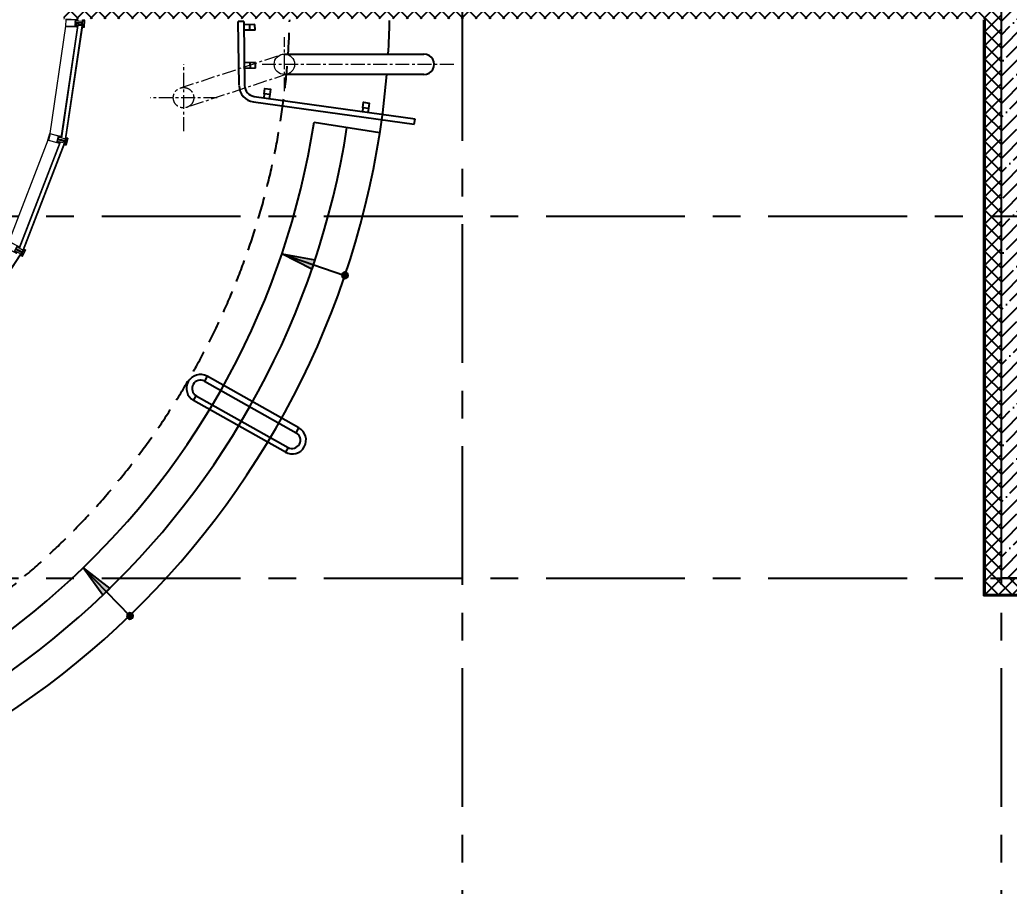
# Model space of a CAD drawing. Header units: millimetres. Extents: x -9318 to 9016603, y 0 to 838141.
# Drawn here: x 102531 to 111437, y 155088 to 162893 of the extents above; entities that cross this region are included whole.
import ezdxf
from ezdxf import colors
from ezdxf.entities.mleader import LeaderData, LeaderLine
from ezdxf.math import Vec2, Vec3

# ---------------------------------------------------------------- set-up
doc = ezdxf.new("R2010")
doc.units = ezdxf.units.MM
doc.linetypes.add('ADSK_Штриховая_ш2 п1', pattern=[3, 2, -1])
doc.linetypes.add('CENTER', pattern=[2, 1.25, -0.25, 0.25, -0.25])
doc.layers.add('АР_Лестницы ограждение', color=92, linetype='Continuous', lineweight=25)
doc.layers.add('АР_Перегородки витражные', color=152, linetype='Continuous', lineweight=13)
doc.styles.add('ISOCPEUR', font='isocpeur.ttf', dxfattribs={"width": 0.7})
pattern_1 = [(335.76716334, (-69115.3163, 318510.941), (0.651582564, 1.447617495), []), (65.76716334, (-69115.3163, 318510.941), (-1.447617495, 0.651582564), [])]

# ---------------------------------------------------------------- blocks, each defined once
blk = doc.blocks.new('_DotSmall')
at = {"color": 8, "linetype": 'ByBlock', "const_width": 0.5}
blk.add_lwpolyline([(-0.0625, 0, 1), (0.0625, 0, 1)], format="xyb", close=True, dxfattribs=at)
blk = doc.blocks.new('A$C4053ad79')
at = {"layer": 'АР_Лестницы ограждение', "color": 8, "linetype": 'Continuous', "lineweight": -3, "ltscale": 50}
for points in [[(0, -35), (0, 0)], [(50, -35), (50, 0)]]:
    blk.add_lwpolyline(points, dxfattribs=at)
blk.add_lwpolyline([(0, -35), (50, -35), (50, -85), (0, -85)], close=True, dxfattribs=at)
blk = doc.blocks.new('*U1000')
h = blk.add_hatch(color=8)
h.dxf.hatch_style = 1
edge = h.paths.add_edge_path()
edge.add_arc((0, 0), 27.6, 359.64, 719.64)
h = blk.add_hatch(color=8)
h.dxf.hatch_style = 1
h.paths.add_polyline_path([(304.6, -44.3), (304.6, 44.3), (604.6, 0)])
at = {"color": 8}
blk.add_line((604.6, 0), (0, 0), dxfattribs=at)
blk.add_lwpolyline([(304.6, 44.3), (304.6, -44.3), (604.6, 0), (304.6, 44.3)], dxfattribs=at)
blk.add_circle((0, 0), 27.6, dxfattribs=at)
blk = doc.blocks.new('*U791')
h = blk.add_hatch(color=8)
h.dxf.hatch_style = 1
edge = h.paths.add_edge_path()
edge.add_arc((0, 0), 27.6, 354.64, 714.64)
h = blk.add_hatch(color=8)
h.dxf.hatch_style = 1
h.paths.add_polyline_path([(294.8, -70.2), (302.5, 18), (597.5, -52.3)])
at = {"color": 8}
blk.add_line((597.5, -52.3), (0, 0), dxfattribs=at)
blk.add_lwpolyline([(302.5, 18), (294.8, -70.2), (597.5, -52.3), (302.5, 18)], dxfattribs=at)
blk.add_circle((0, 0), 27.6, dxfattribs=at)
blk = doc.blocks.new('стойка витр.')
h = blk.add_hatch()
h.set_pattern_fill('ANSI37', color=8, scale=0.5, angle=-69.23284)
h.set_pattern_definition(pattern_1)
edge = h.paths.add_edge_path()
edge.add_line((-22.7, 14.1), (-23, 15))
edge.add_arc((-23.4, 14.9), 0.427, 20.76054, 72.29996)
edge.add_arc((-23.2, 15.7), 0.427, 110.76398, 252.28796, ccw=False)
edge.add_line((-23.3, 16.1), (-22.3, 16.5))
edge.add_arc((-22.2, 16.3), 0.183, 20.74896, 110.78537, ccw=False)
edge.add_line((-22.1, 16.4), (-22, 16.3))
edge.add_arc((-21.9, 16.3), 0.183, 200.76661, 335.77797)
edge.add_line((-21.7, 16.3), (-21.1, 17.8))
edge.add_arc((-21.7, 18), 0.637, 344.39284, 381.72488)
edge.add_line((-21.1, 18.2), (-22.6, 22.1))
edge.add_arc((-23.2, 21.9), 0.637, 19.80945, 57.14149)
edge.add_line((-22.8, 22.4), (-24.3, 23.1))
edge.add_arc((-24.4, 23), 0.183, 65.75635, 200.76772)
edge.add_line((-24.5, 22.9), (-24.5, 22.8))
edge.add_arc((-24.7, 22.7), 0.183, -69.25104, 20.78537, ccw=False)
edge.add_line((-24.6, 22.6), (-25.6, 22.2))
edge.add_arc((-25.8, 22.6), 0.427, 149.24636, 290.77035, ccw=False)
edge.add_arc((-26.5, 23), 0.427, 329.23437, 380.77379)
edge.add_line((-26.1, 23.2), (-26.5, 24.2))
edge.add_arc((-26.7, 24.1), 0.183, 20.74896, 110.78537)
edge.add_line((-26.7, 24.3), (-33.5, 21.7))
edge.add_arc((-33.4, 21.4), 0.306, 107.61202, 200.68829)
edge.add_line((-33.7, 21.3), (-33.4, 20.7))
edge.add_arc((-33.1, 20.8), 0.304, 200.74529, 225.81236)
edge.add_line((-33.3, 20.5), (-31.8, 18.9))
edge.add_arc((-32, 18.7), 0.305, -108.86284, 45.7814, ccw=False)
edge.add_arc((-28.7, 27.8), 9.95, 231.95433, 250.04117, ccw=False)
edge.add_arc((-35.1, 19.6), 0.4, 42.30929, 119.22504)
edge.add_arc((-34.9, 19.6), 0.602, 134.39501, 228.6478)
edge.add_arc((-28.5, 27.8), 11, 232.08735, 240.88894)
edge.add_arc((-36.9, 12.9), 6.09, 40.7589, 60.61437, ccw=False)
edge.add_arc((-32.5, 16.6), 0.305, -34.89588, 41.60272, ccw=False)
edge.add_line((-32.3, 16.5), (-32.8, 15.8))
edge.add_arc((-32.5, 15.6), 0.305, 145.11007, 256.42425)
edge.add_line((-32.6, 15.3), (-31.7, 15.1))
edge.add_arc((-31.8, 14.8), 0.305, -34.88993, 76.42425, ccw=False)
edge.add_line((-31.5, 14.6), (-32.1, 13.9))
edge.add_arc((-31.8, 13.7), 0.305, 145.11007, 256.42425)
edge.add_line((-31.9, 13.4), (-31, 13.2))
edge.add_arc((-31.1, 12.9), 0.305, -24.22466, 76.42043, ccw=False)
edge.add_line((-30.8, 12.8), (-31.6, 11.1))
edge.add_arc((-31.3, 11), 0.305, 155.77106, 290.74029)
edge.add_line((-31.2, 10.7), (-22.8, 13.9))
edge.add_arc((-22.9, 14.1), 0.183, 290.74896, 380.74896)
edge = h.paths.add_edge_path(flags=16)
edge.add_line((-23.1, 21), (-22.2, 18.6))
edge.add_arc((-22.7, 18.4), 0.541, -69.23284, 20.76716, ccw=False)
edge.add_line((-22.5, 17.9), (-23.4, 17.6))
edge.add_arc((-23.6, 18.1), 0.541, 200.76716, 290.76716, ccw=False)
edge.add_line((-24.1, 17.9), (-25, 20.3))
edge.add_arc((-24.5, 20.5), 0.541, 110.76716, 200.76716, ccw=False)
edge.add_line((-24.7, 21), (-23.8, 21.4))
edge.add_arc((-23.6, 20.8), 0.541, 20.76716, 110.76716, ccw=False)
edge = h.paths.add_edge_path(flags=16)
edge.add_line((-26.9, 20.3), (-25.5, 16.7))
edge.add_arc((-26, 16.5), 0.541, -69.23284, 20.76716, ccw=False)
edge.add_line((-25.8, 16), (-28.2, 15.1))
edge.add_arc((-28.4, 15.6), 0.541, 200.76716, 290.76716, ccw=False)
edge.add_line((-28.9, 15.4), (-30.3, 19))
edge.add_arc((-29.8, 19.2), 0.541, 110.76716, 200.76716, ccw=False)
edge.add_line((-30, 19.7), (-27.5, 20.6))
edge.add_arc((-27.4, 20.1), 0.541, 20.76716, 110.76716, ccw=False)
h = blk.add_hatch()
h.set_pattern_fill('ANSI37', color=8, scale=0.5, angle=-69.23284)
h.set_pattern_definition([(335.76716334, (-69115.9168, 318510.7132), (0.651582564, 1.447617495), []), (65.76716334, (-69115.9168, 318510.7132), (-1.447617495, 0.651582564), [])])
edge = h.paths.add_edge_path()
edge.add_arc((-61.4, -46.2), 0.549, 155.76571, 200.76716)
edge.add_line((-61.9, -46), (-61.2, -44.4))
edge.add_arc((-61, -44.5), 0.183, 20.76716, 155.76571)
edge.add_line((-60.9, -44.4), (-60.8, -44.6))
edge.add_arc((-60.6, -44.6), 0.183, 200.76716, 290.76716)
edge.add_line((-60.6, -44.7), (-59.4, -44.3))
edge.add_arc((-59.6, -43.9), 0.427, -69.23284, 72.29364)
edge.add_arc((-59.3, -43.1), 0.427, 200.76716, 252.29364)
edge.add_line((-59.7, -43.2), (-63, -34.5))
edge.add_arc((-62.7, -34.4), 0.305, 110.76716, 200.76716)
edge.add_line((-62.8, -34.1), (-60.6, -33.3))
edge.add_arc((-60.4, -33.6), 0.304, 76.40287, 110.76716)
edge.add_line((-60.4, -33.3), (-60.1, -33.6))
edge.add_arc((-108.2, -55.9), 53, 16.7114, 24.82293)
edge.add_line((-57.4, -40.6), (-57.9, -41.3))
edge.add_arc((-57.7, -41.5), 0.305, 145.11089, 256.42344)
edge.add_line((-57.7, -41.8), (-56.9, -42))
edge.add_arc((-57, -42.3), 0.305, -34.88911, 76.42344)
edge.add_line((-56.7, -42.5), (-57.2, -43.3))
edge.add_arc((-56.9, -43.5), 0.305, 145.11089, 256.42344)
edge.add_line((-57, -43.8), (-56.1, -44))
edge.add_arc((-56.2, -44.3), 0.305, -34.88911, 76.42344)
edge.add_line((-56, -44.4), (-56.5, -45.1))
edge.add_arc((-56.2, -45.3), 0.305, 145.11089, 256.42344)
edge.add_line((-56.3, -45.6), (-55.4, -45.8))
edge.add_arc((-55.5, -46.1), 0.305, -34.88911, 76.42344)
edge.add_line((-55.3, -46.3), (-55.8, -47))
edge.add_arc((-55.5, -47.2), 0.305, 145.11089, 256.42344)
edge.add_line((-55.6, -47.5), (-54.7, -47.8))
edge.add_arc((-54.8, -48.1), 0.305, -34.88911, 76.42344)
edge.add_line((-54.5, -48.3), (-55, -49))
edge.add_arc((-54.8, -49.1), 0.305, 145.11089, 256.42344)
edge.add_line((-54.8, -49.4), (-54, -49.6))
edge.add_arc((-54.1, -49.9), 0.305, -34.88911, 76.42344)
edge.add_line((-53.8, -50.1), (-54.3, -50.8))
edge.add_arc((-54.1, -51), 0.305, 145.11089, 256.42344)
edge.add_line((-54.1, -51.3), (-53.3, -51.5))
edge.add_arc((-53.4, -51.8), 0.305, -43.67509, 76.4279)
edge.add_line((-53.1, -52), (-53.8, -52.6))
edge.add_arc((-53.6, -52.8), 0.305, 136.32859, 262.74713)
edge.add_arc((-54.6, -61.1), 7.99, 59.58604, 82.74713)
edge.add_arc((-50.7, -54.4), 0.305, 253.29101, 419.58604)
edge.add_arc((-52.6, -60.5), 6.03, 73.29101, 110.76716)
edge.add_line((-54.7, -54.9), (-54.8, -54.9))
edge.add_arc((-55, -54.5), 0.427, 200.76716, 290.76716)
edge.add_line((-55.4, -54.7), (-56.7, -51.1))
edge.add_arc((-56.3, -51), 0.427, 149.23664, 200.76716)
edge.add_arc((-57, -50.5), 0.427, -30.76336, 40.0143)
edge.add_arc((-57, -50.5), 0.427, 40.00046, 110.76716)
edge.add_line((-57.2, -50.1), (-58.3, -50.6))
edge.add_arc((-58.3, -50.7), 0.183, 110.76716, 200.76716)
edge.add_line((-58.4, -50.8), (-58.4, -51))
edge.add_arc((-58.5, -51.1), 0.183, 245.76862, 380.76716)
edge.add_line((-58.6, -51.3), (-60.2, -50.6))
edge.add_arc((-60, -50.1), 0.549, 200.76716, 245.76862)
edge.add_line((-60.5, -50.3), (-61.9, -46.4))
edge = h.paths.add_edge_path(flags=16)
edge.add_arc((-59.4, -49), 0.541, 200.76716, 290.76716)
edge.add_line((-60.8, -46.8), (-59.9, -49.2))
edge.add_arc((-60.3, -46.6), 0.541, 110.76716, 200.76716)
edge.add_line((-59.3, -45.7), (-60.5, -46.1))
edge.add_arc((-59.1, -46.2), 0.541, 20.76716, 110.76716)
edge.add_line((-57.7, -48.4), (-58.6, -46))
edge.add_arc((-58.2, -48.6), 0.541, -69.23284, 20.76716)
edge.add_line((-59.2, -49.5), (-58, -49.1))
h = blk.add_hatch()
h.set_pattern_fill('ANSI37', color=8, scale=0.5, angle=-69.23284)
h.set_pattern_definition(pattern_1)
edge = h.paths.add_edge_path()
edge.add_line((-7.6, -25.6), (-7.3, -26.5))
edge.add_arc((-7.7, -26.7), 0.427, -30.76563, 20.77379, ccw=False)
edge.add_arc((-6.9, -27.1), 0.427, 149.24636, 290.77035)
edge.add_line((-6.8, -27.5), (-5.8, -27.1))
edge.add_arc((-5.8, -27), 0.183, 290.74896, 380.78537)
edge.add_line((-5.7, -26.9), (-5.7, -26.8))
edge.add_arc((-5.5, -26.7), 0.183, 65.75635, 200.76772, ccw=False)
edge.add_line((-5.5, -26.5), (-4, -27.3))
edge.add_arc((-4.3, -27.8), 0.637, 19.80945, 57.14149, ccw=False)
edge.add_line((-3.7, -27.6), (-2.3, -31.5))
edge.add_arc((-2.9, -31.7), 0.637, -15.60716, 21.72488, ccw=False)
edge.add_line((-2.2, -31.9), (-2.8, -33.4))
edge.add_arc((-3, -33.4), 0.183, 200.76661, 335.77797, ccw=False)
edge.add_line((-3.2, -33.4), (-3.2, -33.3))
edge.add_arc((-3.4, -33.4), 0.183, 20.74896, 110.78537)
edge.add_line((-3.5, -33.2), (-4.5, -33.6))
edge.add_arc((-4.3, -34), 0.427, 110.76398, 252.28796)
edge.add_arc((-4.6, -34.8), 0.427, 20.76054, 72.29996, ccw=False)
edge.add_line((-4.2, -34.6), (-3.8, -35.7))
edge.add_arc((-4, -35.7), 0.183, -69.25104, 20.78537, ccw=False)
edge.add_line((-3.9, -35.9), (-10.6, -38.5))
edge.add_arc((-10.8, -38.2), 0.306, 200.84604, 293.92231, ccw=False)
edge.add_line((-11, -38.3), (-11.3, -37.6))
edge.add_arc((-11, -37.5), 0.304, 175.72197, 200.78904, ccw=False)
edge.add_line((-11.3, -37.5), (-11.3, -35.2))
edge.add_arc((-11.6, -35.2), 0.305, 355.75293, 510.39717)
edge.add_arc((-3.1, -39.8), 9.95, 151.49316, 169.57999)
edge.add_arc((-13.3, -38), 0.4, 282.30929, 359.22504, ccw=False)
edge.add_arc((-13.2, -37.8), 0.602, 172.88652, 267.13932, ccw=False)
edge.add_arc((-2.9, -39.7), 11, 160.64539, 169.44698, ccw=False)
edge.add_arc((-19.1, -34.1), 6.09, 340.91996, 360.77542)
edge.add_arc((-13.3, -34), 0.305, 359.93161, 436.4302)
edge.add_line((-13.2, -33.7), (-14.1, -33.5))
edge.add_arc((-14, -33.2), 0.305, 145.11007, 256.42425, ccw=False)
edge.add_line((-14.3, -33), (-13.7, -32.3))
edge.add_arc((-14, -32.2), 0.305, 325.11007, 436.42425)
edge.add_line((-13.9, -31.9), (-14.8, -31.7))
edge.add_arc((-14.7, -31.4), 0.305, 145.11007, 256.42425, ccw=False)
edge.add_line((-15, -31.2), (-14.4, -30.5))
edge.add_arc((-14.7, -30.3), 0.305, 325.11389, 425.75899)
edge.add_line((-14.6, -30), (-16.3, -29.3))
edge.add_arc((-16.2, -29), 0.305, 110.79404, 245.76326, ccw=False)
edge.add_line((-16.3, -28.7), (-7.9, -25.5))
edge.add_arc((-7.8, -25.7), 0.183, 20.78537, 110.78537, ccw=False)
edge = h.paths.add_edge_path(flags=16)
edge.add_line((-3.3, -31.1), (-4.3, -28.7))
edge.add_arc((-4.8, -28.9), 0.541, 20.76716, 110.76716)
edge.add_line((-5, -28.3), (-5.9, -28.7))
edge.add_arc((-5.7, -29.2), 0.541, 110.76716, 200.76716)
edge.add_line((-6.2, -29.4), (-5.3, -31.8))
edge.add_arc((-4.8, -31.6), 0.541, 200.76716, 290.76716)
edge.add_line((-4.6, -32.1), (-3.7, -31.8))
edge.add_arc((-3.9, -31.3), 0.541, 290.76716, 380.76716)
edge = h.paths.add_edge_path(flags=16)
edge.add_line((-6.7, -33), (-8, -29.4))
edge.add_arc((-8.5, -29.6), 0.541, 20.76716, 110.76716)
edge.add_line((-8.7, -29.1), (-11.1, -30))
edge.add_arc((-10.9, -30.5), 0.541, 110.76716, 200.76716)
edge.add_line((-11.4, -30.7), (-10.1, -34.3))
edge.add_arc((-9.6, -34.1), 0.541, 200.76716, 290.76716)
edge.add_line((-9.4, -34.6), (-7, -33.7))
edge.add_arc((-7.2, -33.2), 0.541, 290.76716, 380.76716)
at = {"color": 8, "lineweight": 0, "ltscale": 100, "transparency": 33554687}
for points in [[(-68.6, -58.5), (-90.2, -1.6), (-90, -1.3), (-89, -0.9), (-88.6, -1), (-87.7, -3.3), (-87.4, -3.4), (-86.7, -3.2), (-86.4, -2.8), (-87.3, -0.5), (-87.2, -0.2), (-82, 1.7), (-80.5, 1.3), (-79.7, 1.5), (-77.3, 4.2), (-77.8, 4.8), (-90.5, 0), (-91.4, -2), (-69.8, -59.1), (-67.8, -59.9), (-55.1, -55.1), (-55.2, -54.3), (-58.7, -53.8), (-59.5, -54.2), (-60.2, -55.7), (-65.4, -57.6), (-65.7, -57.4), (-66.6, -55.1), (-67, -55), (-67.7, -55.3), (-67.9, -55.6), (-67, -57.9), (-67.2, -58.3), (-68.2, -58.7)], [(65.9, 59.3), (-26.6, 24.2), (-25.9, 22.2), (-25.3, 22), (-24.8, 22.1), (-25.2, 23.2), (-20.5, 24.9), (-19.2, 21.4), (-18.8, 21.3), (-19, 20.8), (-17.7, 17.4), (-22.4, 15.6), (-22.7, 16.5), (-23.2, 16.4), (-23.4, 15.7), (-22.8, 13.9), (-17.2, 16), (-16.2, 17), (-15.5, 19.8), (-15.4, 20.1), (-17, 24.3), (-17.4, 24.6), (-17.5, 25.4), (-13.7, 26.9), (-12.5, 26.3), (-4.3, 4.8), (-4.9, 3.6), (-32.7, -7), (-32.8, -7.4), (-32.4, -8.4), (-31.1, -9.1), (-30.3, -8.8), (-29.8, -9.1), (-28.6, -8.7), (-28.6, -8.2), (-28.2, -8.5), (-27, -8.1), (-26.9, -7.5), (-26.5, -7.9), (-25.3, -7.5), (-25.3, -6.9), (-24.8, -7.2), (-23.6, -6.8), (-23.6, -6.3), (-23.1, -6.6), (-21.9, -6.2), (-21.9, -5.6), (-21.5, -6), (-20.3, -5.6), (-20.2, -5), (-19.8, -5.3), (-18.6, -4.9), (-18.4, -4.3), (-18, -4.7), (-17.4, -4.4), (-15.1, -4.8), (-14.5, -6.4), (-15.8, -7.9), (-15.9, -8.7), (-16.3, -8.3), (-17.4, -8.8), (-17.6, -9.3), (-18, -9), (-19.1, -9.4), (-19.3, -10), (-19.7, -9.6), (-20.8, -10.1), (-20.9, -10.6), (-21.4, -10.3), (-22.5, -10.7), (-22.6, -11.2), (-23, -10.9), (-24.3, -11.3), (-24.3, -11.9), (-24.7, -11.5), (-25.8, -12), (-26, -12.5), (-26.4, -12.2), (-27.6, -12.6), (-27.6, -13.1), (-28.1, -12.8), (-29.3, -13.3), (-29.3, -13.8), (-29.9, -15.1), (-29.5, -16.2), (-29.1, -16.3), (-1.3, -5.8), (-0.1, -6.4), (8.1, -27.9), (7.6, -29.2), (3.8, -30.6), (3.2, -29.8), (3.4, -29.5), (1.7, -25.2), (1.6, -25.1), (-0.9, -23.4), (-2.3, -23.3), (-7.8, -25.4), (-7.2, -27.2), (-6.5, -27.6), (-6, -27.4), (-6.4, -26.4), (-1.7, -24.6), (-0.4, -28.2), (0, -28.3), (-0.2, -28.7), (1.1, -32.2), (-3.6, -33.9), (-3.9, -33), (-4.4, -33.2), (-4.6, -33.8), (-4, -35.7), (88.6, -0.5), (89.2, 0.7), (67.2, 58.7)], [(63.8, 56.3), (85.1, 0.2), (10.6, -28), (-10.6, 28)]]:
    blk.add_lwpolyline(points, close=True, dxfattribs=at)
for points in [[(-73.6, -6.3), (-74.2, -6), (-74.8, -6.2), (-74.4, -7.2), (-76.6, -8, -0.414362), (-77, -7.8), (-79.3, -1.5, -0.414326), (-78.7, -0.2), (-77.3, 0.4), (-76.9, -0.7), (-76.3, -0.4), (-76.1, 0.3), (-77.3, 3.5, 0.551224), (-77.8, 3.6), (-79.9, 1.3, -0.267349), (-80.9, 1.1), (-82.1, 1.4, 0.249629), (-82.6, 1.3), (-86.2, -1.9, 0.827043), (-85.6, -2.8), (-82.1, -1.5, -0.414326), (-80.8, -2.1), (-78.1, -9.1, 0.414326), (-76.8, -9.7), (-75.7, -9.2, -0.082799), (-71.8, -16.3), (-68.3, -25.6), (-67.9, -25.7), (-68.1, -26.1), (-64.6, -35.3, -0.082799), (-62.8, -43.1), (-63.9, -43.6, 0.414326), (-64.5, -44.9), (-61.9, -51.9, -0.414326), (-62.5, -53.2), (-66, -54.5, 0.827043), (-65.8, -55.6), (-61, -55.6, 0.249629), (-60.6, -55.4), (-59.9, -54.3, -0.267349), (-59, -53.9), (-55.9, -54.2, 0.551224), (-55.6, -53.7), (-56.8, -50.5), (-57.5, -50.1), (-58, -50.4), (-57.6, -51.4), (-59.1, -52, -0.414326), (-60.5, -51.4), (-62.8, -45.1, -0.414362), (-62.7, -44.7), (-60.5, -43.9), (-60.1, -44.8), (-59.6, -44.6), (-59.3, -43.9)], [(-74.1, 3.3, 0.57795), (-74.3, 3.8), (-75.2, 3.8, -0.615334), (-75.4, 4.3, 0.101403), (-73.8, 7.1, 0.887085), (-74.4, 7.4, -0.164997), (-77.4, 4.9), (-77.5, 4.9, 0.414304), (-77.7, 4.3), (-76.4, 0.8, 0.228696), (-76.1, 0.5, -0.319049), (-75.8, 0.1, -0.319002), (-76.1, -0.3), (-77.2, -0.7, -0.4144), (-77.5, -0.6), (-77.6, -0.4, 0.668339), (-77.9, -0.4), (-78.6, -1.9, 0.198883), (-78.6, -2.4), (-77.2, -6.2, 0.198883), (-76.9, -6.5), (-75.3, -7.3, 0.668339), (-75.1, -7), (-75.1, -6.8, -0.4144), (-75, -6.6), (-73.9, -6.1, -0.710202), (-73.4, -6.7, 0.228696), (-73.4, -7.1), (-70.1, -15.8, 0.414362), (-69.7, -16), (-67.4, -15.1, 0.151171), (-67.3, -15), (-67.3, -14.6, 0.035408), (-69.9, -7.6), (-70.8, -7.4, -0.527868), (-71, -6.9), (-70.5, -6.2, 0.527868), (-70.6, -5.7), (-71.5, -5.4, -0.527868), (-71.7, -4.9), (-71.2, -4.2, 0.527868), (-71.4, -3.7), (-72.3, -3.5, -0.527868), (-72.4, -3.1), (-71.9, -2.4, 0.527868), (-72.1, -1.9), (-73, -1.7, -0.527868), (-73.1, -1.2), (-72.7, -0.4, 0.527868), (-72.8, 0.1), (-73.7, 0.3, -0.527868), (-73.9, 0.8), (-73.4, 1.5, 0.527868), (-73.5, 1.9), (-74.4, 2.1, -0.527868), (-74.6, 2.6)], [(-22.7, 14.1), (-23, 15, 0.228752), (-23.3, 15.3, -0.710164), (-23.3, 16.1), (-22.3, 16.5, -0.4144), (-22.1, 16.4), (-22, 16.3, 0.66825), (-21.7, 16.3), (-21.1, 17.8, 0.164348), (-21.1, 18.2), (-22.6, 22.1, 0.164348), (-22.8, 22.4), (-24.3, 23.1, 0.66825), (-24.5, 22.9), (-24.5, 22.8, -0.4144), (-24.6, 22.6), (-25.6, 22.2, -0.710164), (-26.1, 22.8, 0.228752), (-26.1, 23.2), (-26.5, 24.2, 0.4144), (-26.7, 24.3), (-33.5, 21.7, 0.430028), (-33.7, 21.3), (-33.4, 20.7, 0.109814), (-33.3, 20.5), (-31.8, 18.9, -0.800036), (-32.1, 18.4, -0.079083), (-34.8, 19.9, 0.348803), (-35.3, 20, 0.436125), (-35.3, 19.1, 0.038423), (-33.9, 18.2, -0.086853), (-32.3, 16.9, -0.346763), (-32.3, 16.5), (-32.8, 15.8, 0.527877), (-32.6, 15.3), (-31.7, 15.1, -0.527877), (-31.5, 14.6), (-32.1, 13.9, 0.527877), (-31.9, 13.4), (-31, 13.2, -0.469739), (-30.8, 12.8), (-31.6, 11.1, 0.667984), (-31.2, 10.7), (-22.8, 13.9, 0.414214)], [(-32.4, -8.4), (-32.8, -7.4, 0.523933), (-33.2, -7.2), (-64.2, -18.9, 0.414326), (-64.5, -19.6), (-64.1, -20.9, 0.410627), (-63.4, -21.2), (-62.7, -21, 0.492552), (-62.6, -20.7), (-62.8, -20.2, -0.441111), (-62.6, -19.9), (-60.8, -19.3, -0.208057), (-59.9, -19.4, -0.000016), (-56.9, -20.8, -0.439819), (-56.4, -22.2, -0.000016), (-57.7, -25.2, -0.208057), (-58.3, -25.9), (-60.1, -26.6, -0.441111), (-60.4, -26.5), (-60.6, -26, 0.492552), (-60.9, -25.9), (-61.5, -26.1, 0.410627), (-61.8, -26.8), (-61.3, -28.1, 0.414326), (-60.6, -28.4), (-29.6, -16.6, 0.523933), (-29.5, -16.2), (-29.8, -15.2)], [(-53.3, -51.5, -0.57795), (-53.1, -52), (-53.8, -52.6, 0.615334), (-53.6, -53.1, -0.101403), (-50.6, -54.2, -0.887085), (-50.8, -54.7, 0.164997), (-54.7, -54.9), (-54.8, -54.9, -0.414304), (-55.4, -54.7), (-56.7, -51.1, -0.228696), (-56.7, -50.8, 0.319049), (-56.7, -50.3, 0.319002), (-57.2, -50.1), (-58.3, -50.6, 0.4144), (-58.4, -50.8), (-58.4, -51, -0.668339), (-58.6, -51.3), (-60.2, -50.6, -0.198883), (-60.5, -50.3), (-61.9, -46.4, -0.198883), (-61.9, -46), (-61.2, -44.4, -0.668339), (-60.9, -44.4), (-60.8, -44.6, 0.4144), (-60.6, -44.7), (-59.4, -44.3, 0.710202), (-59.4, -43.5, -0.228696), (-59.7, -43.2), (-63, -34.5, -0.414362), (-62.8, -34.1), (-60.6, -33.3, -0.151171), (-60.4, -33.3), (-60.1, -33.6, -0.035408), (-57.4, -40.6), (-57.9, -41.3, 0.527868), (-57.7, -41.8), (-56.9, -42, -0.527868), (-56.7, -42.5), (-57.2, -43.3, 0.527868), (-57, -43.8), (-56.1, -44, -0.527868), (-56, -44.4), (-56.5, -45.1, 0.527868), (-56.3, -45.6), (-55.4, -45.8, -0.527868), (-55.3, -46.3), (-55.8, -47, 0.527868), (-55.6, -47.5), (-54.7, -47.8, -0.527868), (-54.5, -48.3), (-55, -49, 0.527868), (-54.8, -49.4), (-54, -49.6, -0.527868), (-53.8, -50.1), (-54.3, -50.8, 0.527868), (-54.1, -51.3)], [(-7.6, -25.6), (-7.3, -26.5, -0.228752), (-7.3, -26.9, 0.710164), (-6.8, -27.5), (-5.8, -27.1, 0.4144), (-5.7, -26.9), (-5.7, -26.8, -0.66825), (-5.5, -26.5), (-4, -27.3, -0.164348), (-3.7, -27.6), (-2.3, -31.5, -0.164348), (-2.2, -31.9), (-2.8, -33.4, -0.66825), (-3.2, -33.4), (-3.2, -33.3, 0.4144), (-3.5, -33.2), (-4.5, -33.6, 0.710164), (-4.5, -34.4, -0.228752), (-4.2, -34.6), (-3.8, -35.7, -0.4144), (-3.9, -35.9), (-10.6, -38.5, -0.430028), (-11, -38.3), (-11.3, -37.6, -0.109814), (-11.3, -37.5), (-11.3, -35.2, 0.800036), (-11.8, -35.1, 0.079083), (-12.9, -38, -0.348803), (-13.2, -38.4, -0.436125), (-13.8, -37.7, -0.038423), (-13.3, -36.1, 0.086853), (-13, -34, 0.346763), (-13.2, -33.7), (-14.1, -33.5, -0.527877), (-14.3, -33), (-13.7, -32.3, 0.527877), (-13.9, -31.9), (-14.8, -31.7, -0.527877), (-15, -31.2), (-14.4, -30.5, 0.469739), (-14.6, -30), (-16.3, -29.3, -0.667984), (-16.3, -28.7), (-7.9, -25.5, -0.414214)]]:
    blk.add_lwpolyline(points, format="xyb", close=True, dxfattribs=at)
for points in [[(-72, 0.1), (-72.9, -0.3)], [(-69.8, -5.6), (-69.2, -5.9), (-30.9, 8.6), (-30.6, 9.2), (-31.2, 10.7)], [(-26.7, 24.3), (-26.7, 24.3)], [(-22.8, 13.9), (-22.8, 13.9)], [(-56.1, -42), (-55.8, -41.4), (-17.5, -26.8), (-16.8, -27.1), (-16.3, -28.6)]]:
    blk.add_lwpolyline(points, dxfattribs=at)
at = {"color": 8}
blk.add_lwpolyline([(-72.9, -0.3), (-54.8, -48), (-53.9, -47.7), (-72, 0.1)], close=True, dxfattribs=at)
for points in [[(-26.9, 20.3), (-25.5, 16.7, -0.414214), (-25.8, 16), (-28.2, 15.1, -0.414214), (-28.9, 15.4), (-30.3, 19, -0.414214), (-30, 19.7), (-27.5, 20.6, -0.414214)], [(-23.1, 21), (-22.2, 18.6, -0.414214), (-22.5, 17.9), (-23.4, 17.6, -0.414214), (-24.1, 17.9), (-25, 20.3, -0.414214), (-24.7, 21), (-23.8, 21.4, -0.414214)], [(-75.3, -1.9), (-74.4, -4.3, -0.414214), (-74.7, -5), (-75.9, -5.4, -0.414214), (-76.6, -5.1), (-77.5, -2.7, -0.414214), (-77.2, -2), (-76, -1.6, -0.414214)], [(-57.7, -48.4), (-58.6, -46, 0.414214), (-59.3, -45.7), (-60.5, -46.1, 0.414214), (-60.8, -46.8), (-59.9, -49.2, 0.414214), (-59.2, -49.5), (-58, -49.1, 0.414214)], [(-6.7, -33), (-8, -29.4, 0.414214), (-8.7, -29.1), (-11.1, -30, 0.414214), (-11.4, -30.7), (-10.1, -34.3, 0.414214), (-9.4, -34.6), (-7, -33.7, 0.414214)], [(-3.3, -31.1), (-4.3, -28.7, 0.414214), (-5, -28.3), (-5.9, -28.7, 0.414214), (-6.2, -29.4), (-5.3, -31.8, 0.414214), (-4.6, -32.1), (-3.7, -31.8, 0.414214)]]:
    blk.add_lwpolyline(points, format="xyb", close=True, dxfattribs=at)
at = {"color": 8, "lineweight": 0, "ltscale": 100, "transparency": 33554687}
blk.add_arc((-33.4, 21.4), 0.305, 110.75619, 200.77789, dxfattribs=at)
blk = doc.blocks.new('A$C65590e4a')
at = {"layer": 'АР_Перегородки витражные', "color": 8}
for p, q in [((4765.4, -218.5), (4622.8, -1185.2)), ((4725.8, -1224.6), (4875.3, -211.2)), ((4730.7, -1225.9), (4880.3, -211.4)), ((4911.7, -212.8), (4761.6, -1233.9)), ((4916.7, -213.3), (4766.3, -1236.4)), ((4607.2, -1245.6), (4255.4, -2157.9)), ((4347.4, -2218.6), (4716.5, -1261.3)), ((4351.9, -2220.9), (4721.4, -1262.6)), ((4751.7, -1270.5), (4380.4, -2235.4)), ((4757.8, -1268.5), (4384.4, -2238.8)), ((3796.1, -3125.8), (4363.3, -2269.2)), ((3800.4, -3128.4), (4367.4, -2272))]:
    blk.add_line(p, q, dxfattribs=at)
at = {"layer": 'АР_Перегородки витражные', "color": 8, "ltscale": 100}
for p, q in [((4767.1, -1225.1), (4784, -1229.5)), ((4387.7, -2228), (4403.3, -2236))]:
    blk.add_line(p, q, dxfattribs=at)
at = {"layer": 'АР_Перегородки витражные', "color": 8, "rotation": 156.8048602621253}
blk.add_blockref('стойка витр.', (4850.3, -191), dxfattribs=at)
at = {"layer": 'АР_Перегородки витражные', "color": 8, "xscale": -1}
for p, rotation in [((4695.9, -1236.5), 6.279439643201332), ((4315.7, -2223.8), 353.7794396432013)]:
    blk.add_blockref('стойка витр.', p, dxfattribs=dict(at, rotation=rotation))

msp = doc.modelspace()

# ---------------------------------------------------------------- hatches: boundary and pattern name
at = {"ltscale": 100}
h = msp.add_hatch(dxfattribs=at)
h.set_pattern_fill('ANSI37', color=256, scale=700)
h.set_pattern_definition([(45, (111217.1, 157712.96), (-61.87184, 61.87184), []), (135, (111217.1, 157712.96), (-61.87184, -61.87184), [])])
h.paths.add_polyline_path([(119247.1, 155104.29), (119097.1, 155104.29), (119097.1, 153572.96), (119247.1, 153572.96)], flags=17)
h.paths.add_polyline_path([(118822.1, 179242.96), (118822.1, 179092.96), (125997.1, 179092.96), (125997.1, 174352.96), (126147.1, 174352.96), (126147.1, 179242.96)])
h.paths.add_polyline_path([(117187.1, 179242.96), (117187.1, 179092.96), (117722.01, 179092.96), (117722.01, 179242.96)])
h.paths.add_polyline_path([(111817.1, 183057.96), (111817.1, 183207.96), (110047.1, 183207.96), (110047.1, 183057.96)])
h.paths.add_polyline_path([(111817.1, 183207.96), (111817.1, 183057.96), (115497.1, 183057.96), (115497.1, 179092.96), (115687.1, 179092.96), (115687.1, 179242.96), (115647.1, 179242.96), (115647.1, 183207.96)])
h.paths.add_polyline_path([(90753.31, 183057.96), (90753.31, 183207.96), (90237.1, 183207.96), (90237.1, 183057.96)])
h.paths.add_polyline_path([(81111.91, 185407.96), (81261.91, 185407.96), (81261.91, 187552.96), (81111.91, 187552.96)])
h.paths.add_polyline_path([(132497.1, 158399.35), (132347.1, 158399.35), (132347.08, 151512.96), (119247.1, 151512.96), (119247.1, 153172.96), (119097.1, 153172.96), (119097.1, 151362.96), (132497.08, 151362.96)])
h.paths.add_polyline_path([(132347.1, 158399.35), (132497.1, 158399.35), (132497.1, 159364.67), (132347.1, 159364.67)])
h.paths.add_polyline_path([(78811.91, 199351.77), (78661.45, 199351.77), (78661.91, 198782.96), (81791.91, 198782.96), (81791.91, 195852.96), (84912.07, 195852.96), (84912.07, 195222.96), (85062.07, 195222.96), (85062.07, 196002.96), (81941.91, 196002.96), (81941.91, 198932.96), (78811.91, 198932.96)])
h.paths.add_polyline_path([(102928.59, 162902.96), (102928.59, 163045.95), (111367.1, 163052.96), (111367.1, 157862.96), (119247.1, 157862.96), (119247.1, 155104.29), (119097.1, 155104.29), (119097.1, 157712.96), (111217.1, 157712.96), (111217.1, 162902.96)])
h.paths.add_polyline_path([(126147.1, 164257.96), (125997.15, 164257.96), (125997.1, 161222.96), (132347.11, 161222.96), (132347.11, 159604.67), (132497.11, 159604.67), (132497.11, 161372.96), (126147.1, 161372.96)])
h.paths.add_polyline_path([(125997.19, 166457.96), (126147.1, 166457.96), (126147.1, 173252.96), (125997.31, 173252.96)])
h.paths.add_polyline_path([(126147.1, 166457.96), (125997.19, 166457.96), (125997.15, 164257.96), (126147.1, 164257.96)])
h.paths.add_polyline_path([(81830.31, 187682.96), (81830.31, 187832.96), (81111.91, 187832.96), (81111.91, 187552.96), (81261.91, 187552.96), (81261.91, 187682.96)])
h.paths.add_polyline_path([(81830.31, 187832.96), (81830.31, 187682.96), (85062.07, 187682.96), (85062.07, 193622.96), (84912.07, 193622.96), (84912.07, 187832.96)])
h.paths.add_polyline_path([(88587.1, 183057.96), (88587.1, 183207.96), (81261.91, 183207.96), (81261.91, 183807.96), (81111.91, 183807.96), (81111.91, 183057.96)])
h.paths.add_polyline_path([(107477.09, 183207.96), (107477.1, 183057.96), (110047.1, 183057.96), (110047.1, 183207.96)])
h.paths.add_polyline_path([(105707.1, 183057.96), (105707.09, 183207.96), (90753.31, 183207.96), (90753.31, 183057.96)])
h.paths.add_polyline_path([(78661.91, 200991.77), (78811.91, 200991.77), (78811.91, 202133.22), (78961.91, 202133.22), (78961.91, 202283.22), (78661.91, 202283.22)])
h.paths.add_polyline_path([(78661.91, 199351.77), (78661.45, 199351.77), (78811.91, 199351.77)])
h = msp.add_hatch(dxfattribs=at)
h.set_pattern_fill('ANSI35', color=256, scale=700)
h.set_pattern_definition([(45, (-887755.71, 261612.85), (-123.743687, 123.743687), []), (45, (-887631.97, 261612.85), (-123.743687, 123.743687), [218.75, -43.75, 0, -43.75])])
h.paths.add_polyline_path([(119247.1, 158062.96), (115497.1, 158062.96), (115497.1, 163578.63), (115197.1, 163578.63), (115197.1, 158062.96), (111567.1, 158062.96), (111567.1, 164849.22), (115197.1, 164849.22), (115197.1, 164678.63), (115497.1, 164678.63), (115497.1, 165009.22), (115377.17, 165009.26), (115377.16, 167403), (115497.1, 167402.96), (115497.1, 168315.44), (115197.1, 168315.44), (115197.1, 167602.96), (114008.68, 167602.97), (114008.68, 167402.96), (115377.17, 167403), (115377.17, 165009.26), (111567.1, 165009.22), (111567.1, 167402.96), (114022.54, 167402.96), (114022.54, 167602.97), (111567.1, 167602.96), (111567.1, 168540.44), (111367.1, 168540.44), (111367.1, 167602.96), (107367.1, 167602.95), (107367.1, 167402.95), (111367.1, 167402.96), (111367.1, 157862.96), (119247.1, 157862.96)])

# ---------------------------------------------------------------- linework, layer by layer
at = {"linetype": 'CENTER', "ltscale": 1000}
for p, q in [((106517.1, 149801.69), (106517.1, 184109.16)), ((111367.1, 149801.69), (111367.1, 184109.16)), ((51268.34, 161122.96), (134865.51, 161122.96)), ((51268.34, 157862.96), (134865.51, 157862.96))]:
    msp.add_line(p, q, dxfattribs=at)
at = {"ltscale": 100}
for p, q in [((111367.1, 157862.96), (111367.1, 163052.96)), ((111217.1, 162902.96), (111217.1, 157712.96)), ((111207.1, 162892.96), (111207.1, 157702.96)), ((105179.05, 161969.54), (105771.8, 161877.81)), ((119247.1, 157862.96), (111367.1, 157862.96)), ((119087.1, 157702.96), (111207.1, 157702.96)), ((119097.1, 157712.96), (111217.1, 157712.96))]:
    msp.add_line(p, q, dxfattribs=at)
at = {"linetype": 'Continuous', "lineweight": -3, "ltscale": 50}
for p, q in [((104504.36, 162303.01), (104497.24, 162877.83)), ((104547.23, 162878.51), (104554.36, 162303.69)), ((104647.63, 162850.07), (104547.64, 162848.71)), ((104648.31, 162800.08), (104548.32, 162798.72)), ((104652.3, 162506.82), (104552.31, 162505.46)), ((104652.98, 162456.82), (104552.99, 162455.46)), ((104640.57, 162202.29), (106088.58, 162000.86)), ((104634.09, 162152.71), (106082.09, 161951.16)), ((106082.09, 161951.18), (106088.58, 162000.86))]:
    msp.add_line(p, q, dxfattribs=at)
at = {"linetype": 'CENTER', "lineweight": 0, "ltscale": 100}
msp.add_line((104308.08, 162190.99), (103703.27, 162190.99), dxfattribs=at)
at = {"linetype": 'Continuous', "lineweight": -3, "ltscale": 50}
for points in [[(104547.23, 162878.51), (104497.24, 162877.83)], [(104597.63, 162849.39), (104598.31, 162799.4)], [(104648.31, 162800.08), (104647.63, 162850.07)], [(104602.3, 162506.14), (104602.98, 162456.14)], [(104652.98, 162456.82), (104652.3, 162506.82)]]:
    msp.add_lwpolyline(points, dxfattribs=at)
at = {"linetype": 'CENTER', "lineweight": 0, "ltscale": 100}
for points in [[(104912.59, 162248.9), (104912.59, 162734.95)], [(103976.39, 162277.85), (103976.16, 162278.55), (104884.41, 162579.07)], [(104006.82, 161889.74), (104006.82, 162492.24)], [(104711.25, 162491.77), (106443.45, 162491.77)], [(104940.86, 162404.48), (104032.88, 162103.43)]]:
    msp.add_lwpolyline(points, dxfattribs=at)
at = {"ltscale": 100}
for points in [[(104908.99, 162583.74), (106168.24, 162583.46)], [(106168.69, 162399.77), (104912.59, 162399.72)]]:
    msp.add_lwpolyline(points, dxfattribs=at)
at = {"linetype": 'Continuous', "lineweight": -3, "ltscale": 50}
for points in [[(104217.35, 159681), (104192.93, 159637.37), (105019.29, 159172.19), (105043.7, 159215.83)], [(104095.26, 159462.84), (104119.68, 159506.48), (104946.03, 159041.3), (104921.61, 158997.67)]]:
    msp.add_lwpolyline(points, close=True, dxfattribs=at)
at = {"lineweight": 0}
msp.add_circle((104912.59, 162491.77), 92.04, dxfattribs=at)
at = {"linetype": 'CENTER', "lineweight": 0, "ltscale": 100}
msp.add_circle((104004.52, 162190.99), 92.04, dxfattribs=at)
at = {"linetype": 'ADSK_Штриховая_ш2 п1', "ltscale": 100}
msp.add_arc((98173.37, 163049.18), 6788.61, 181.318634, 358.681366, dxfattribs=at)
at = {"ltscale": 100}
for centre, radius, start, end in [((98173.75, 163051.2), 7688.12, 356.512582, 358.772877), ((106168.68, 162491.62), 91.84, 269.809876, 90.27507), ((98173.75, 163051.2), 7688.12, 196.066985, 355.139336), ((98173.29, 163049), 7088.44, 352.046611, 352.052767), ((98173.88, 163051.4), 7388.26, 196.773696, 351.219867), ((98173.89, 163051.31), 7088.2, 197.57556, 351.221503)]:
    msp.add_arc(centre, radius, start, end, dxfattribs=at)
at = {"linetype": 'Continuous', "lineweight": -3, "ltscale": 50}
for centre, radius, start, end in [((104654.35, 162301.34), 150, 180.779436, 262.237293), ((104654.35, 162301.34), 100, 180.779436, 262.241734), ((104156.31, 159571.92), 125, 60.76645, 240.76645), ((104156.31, 159571.92), 75, 60.76645, 240.76645), ((104982.66, 159106.75), 125, 240.76645, 60.76645), ((104982.66, 159106.75), 75, 240.76645, 60.76645)]:
    msp.add_arc(centre, radius, start, end, dxfattribs=at)

# ---------------------------------------------------------------- block references
at = {"ltscale": 100}
msp.add_blockref('A$C65590e4a', (98177.11, 163052.96), dxfattribs=at)
at = {"ltscale": 100, "rotation": 172.55606861674}
for p in [(104776.18, 162183.85), (105664.5, 162058.81)]:
    msp.add_blockref('A$C4053ad79', p, dxfattribs=at)
at = {"ltscale": 100, "xscale": -1}
for name, p, rotation in [('*U791', (105457.48, 160590.61), 336.2289714741007), ('*U1000', (103522.34, 157522.07), 314.2330409431751)]:
    msp.add_blockref(name, p, dxfattribs=dict(at, rotation=rotation))

# ---------------------------------------------------------------- leaders
ml = msp.add_multileader_mtext('Standard')
ml.set_content('+13,700', color=8, style='ISOCPEUR')
ml.set_leader_properties(color=8, linetype='Continuous', lineweight=-1)
ml.set_arrow_properties(name='DOTSMALL')
ml.build(insert=Vec2(0, 0))
ml.multileader.update_dxf_attribs({"has_text_frame": 1, "text_left_attachment_type": 4, "text_right_attachment_type": 4, "dogleg_length": 100, "arrow_head_size": 180})
ctx = ml.context
ctx.base_point, ctx.char_height, ctx.arrow_head_size, ctx.landing_gap_size, ctx.plane_origin = Vec3(118053.07, 658154.33), 250, 180, 50, Vec3(117803.7, 657493.51)
ctx.left_attachment, ctx.right_attachment = 4, 4
notes = []
notes.append((ctx, [(0, (0, 0, 0), (0, 0), (1, 0), 1, [])]))
ctx.mtext.insert, ctx.mtext.width, ctx.mtext.line_spacing_style, ctx.mtext.flow_direction = Vec3(118103.07, 658487.66), 852.697, 2, 5
ml = msp.add_multileader_mtext('Standard')
ml.set_content('+15,850', color=8, style='ISOCPEUR')
ml.set_leader_properties(color=8, linetype='Continuous', lineweight=-1)
ml.set_arrow_properties(name='DOTSMALL')
ml.build(insert=Vec2(0, 0))
ml.multileader.update_dxf_attribs({"has_text_frame": 1, "text_left_attachment_type": 4, "text_right_attachment_type": 4, "dogleg_length": 100, "arrow_head_size": 180})
ctx = ml.context
ctx.base_point, ctx.char_height, ctx.arrow_head_size, ctx.landing_gap_size, ctx.plane_origin = Vec3(116043.29, 652621.27), 250, 180, 50, Vec3(116522.41, 649668.82)
ctx.left_attachment, ctx.right_attachment = 4, 4
notes.append((ctx, [(0, (0, 0, 0), (0, 0), (1, 0), 1, [])]))
ctx.mtext.insert, ctx.mtext.width, ctx.mtext.line_spacing_style, ctx.mtext.flow_direction = Vec3(116093.29, 652954.61), 852.697, 2, 5
ml = msp.add_multileader_mtext('Standard')
ml.set_content('+9,800', color=8, style='ISOCPEUR')
ml.set_leader_properties(color=8, linetype='Continuous', lineweight=-1)
ml.set_arrow_properties(name='DOTSMALL')
ml.build(insert=Vec2(0, 0))
ml.multileader.update_dxf_attribs({"has_text_frame": 1, "text_left_attachment_type": 4, "text_right_attachment_type": 4, "dogleg_length": 100, "arrow_head_size": 180})
ctx = ml.context
ctx.base_point, ctx.char_height, ctx.arrow_head_size, ctx.landing_gap_size, ctx.plane_origin = Vec3(118053.07, 538154.33), 250, 180, 50, Vec3(117803.7, 537493.51)
ctx.left_attachment, ctx.right_attachment = 4, 4
notes.append((ctx, [(0, (0, 0, 0), (0, 0), (1, 0), 1, [])]))
ctx.mtext.insert, ctx.mtext.width, ctx.mtext.line_spacing_style, ctx.mtext.flow_direction = Vec3(118103.07, 538487.66), 852.697, 2, 5
ml = msp.add_multileader_mtext('Standard')
ml.set_content('+11,750', color=8, style='ISOCPEUR')
ml.set_leader_properties(color=8, linetype='Continuous', lineweight=-1)
ml.set_arrow_properties(name='DOTSMALL')
ml.build(insert=Vec2(0, 0))
ml.multileader.update_dxf_attribs({"has_text_frame": 1, "text_left_attachment_type": 4, "text_right_attachment_type": 4, "dogleg_length": 100, "arrow_head_size": 180})
ctx = ml.context
ctx.base_point, ctx.char_height, ctx.arrow_head_size, ctx.landing_gap_size, ctx.plane_origin = Vec3(116043.29, 532621.27), 250, 180, 50, Vec3(116522.41, 529668.82)
ctx.left_attachment, ctx.right_attachment = 4, 4
notes.append((ctx, [(0, (0, 0, 0), (0, 0), (1, 0), 1, [])]))
ctx.mtext.insert, ctx.mtext.width, ctx.mtext.line_spacing_style, ctx.mtext.flow_direction = Vec3(116093.29, 532954.61), 852.697, 2, 5
for ctx, leaders in notes:
    for number, flags, end, landing, length, lines in leaders:
        leader = LeaderData()
        leader.index, (leader.has_last_leader_line, leader.has_dogleg_vector, leader.attachment_direction) = number, flags
        leader.last_leader_point, leader.dogleg_vector, leader.dogleg_length = Vec3(end), Vec3(landing), length
        for number, points, colour, breaks in lines:
            line = LeaderLine()
            line.index, line.vertices, line.color, line.breaks = number, Vec3.list(points), colors.encode_raw_color(colour), breaks
            leader.lines.append(line)
        ctx.leaders.append(leader)

doc.saveas('drawing.dxf')
